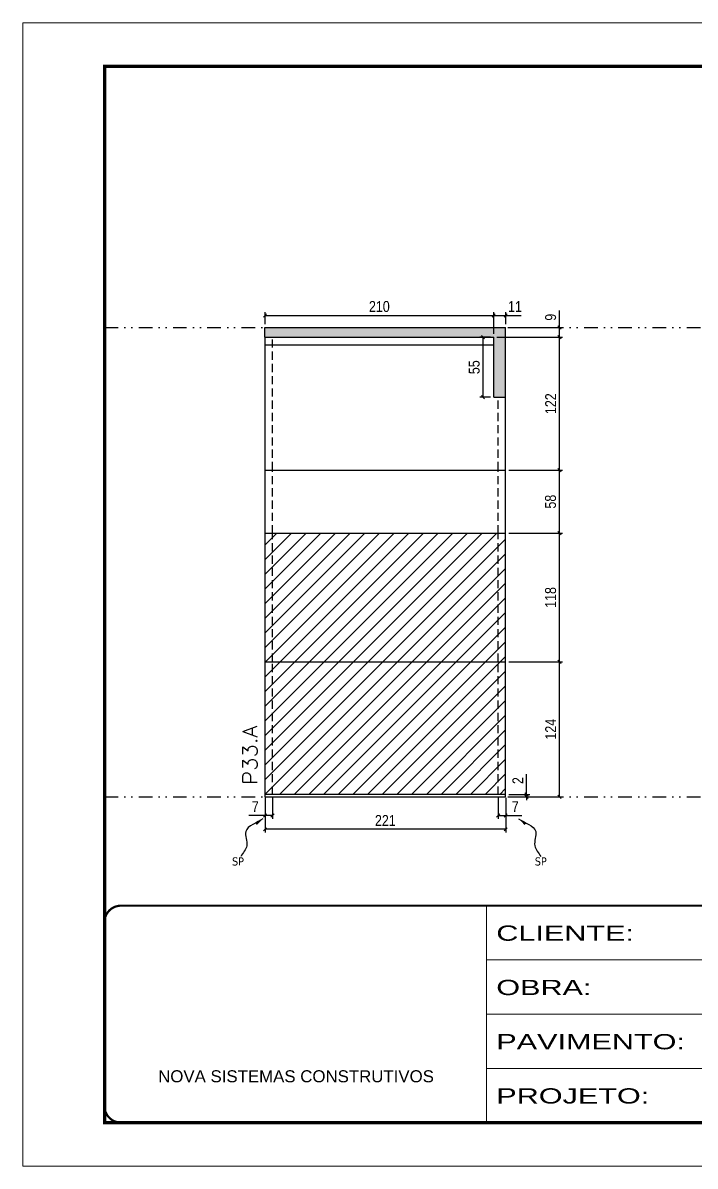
# Model space of a CAD drawing. Extents: x 14400 to 27878, y -21631 to 6985.
# Drawn here: x 19168 to 19786, y -4402 to -3352 of the extents above; entities that cross this region are included whole.
import ezdxf

# ---------------------------------------------------------------- set-up
doc = ezdxf.new("R2010")
doc.units = 0
for name, pattern in [('CONTINUO', [0]), ('DASHED', [0.75, 0.5, -0.25]), ('DIVIDE2', [0.625, 0.25, -0.125, 0, -0.125, 0, -0.125]), ('HIDDEN', [0.375, 0.25, -0.125])]:
    doc.linetypes.add(name, pattern=pattern)
for name, color, linetype in [('COTA', 241, 'Continuous'), ('Nível', 160, 'Continuous'), ('Painéis', 200, 'Continuous'), ('SARR_2.2x7', 40, 'Continuous'), ('Sarrafo de Pressão', 42, 'HIDDEN'), ('texto', 7, 'Continuous')]:
    doc.layers.add(name, color=color, linetype=linetype)
for name, color, linetype, lineweight in [('Folhas', 255, 'Continuous', 9), ('Hachura', 251, 'Continuous', 9), ('SARRAFO DE PRESSAO', 251, 'DASHED', 9), ('Texto Seção', 7, 'Continuous', 15)]:
    doc.layers.add(name, color=color, linetype=linetype, lineweight=lineweight)
doc.styles.add('ARIAL', font='arial.ttf')
doc.styles.add('COTA TECNICA', font='techl___.ttf', dxfattribs={"height": 10})
doc.styles.add('COTA TECNICA-50', font='techl___.ttf', dxfattribs={"height": 10})
doc.styles.add('REGUA-120', font='ROMANS.shx', dxfattribs={"height": 15})
doc.styles.get("Standard").update_dxf_attribs({"font": 'arial.ttf'})
doc.styles.add('Tecnologia', font='')
doc.styles.get('Tecnologia').set_extended_font_data('Forgotten Futurist')
doc.dimstyles.new('COTA PAINEL-50', dxfattribs={"dimtxt": 10, "dimasz": 3, "dimexe": 3, "dimexo": 3, "dimgap": 3, "dimtad": 1, "dimdec": 1, "dimzin": 12, "dimdsep": 46, "dimtxsty": 'COTA TECNICA-50', "dimblk1": 'OBLIQUE', "dimblk2": 'OBLIQUE', "dimsah": 1, "dimcen": 0.9, "dimclrd": 4, "dimclre": 4, "dimclrt": 240, "dimadec": 1, "dimazin": 3, "dimtfac": 1, "dimtdec": 1, "dimtmove": 0, "dimatfit": 3, "dimfxl": 1, "dimtolj": 1, "dimtzin": 12, "dimarcsym": 0})
doc.dimstyles.new('PAINEL', dxfattribs={"dimtxt": 10, "dimasz": 3, "dimexe": 3, "dimexo": 3, "dimgap": 3, "dimtad": 1, "dimdec": 1, "dimzin": 12, "dimdsep": 46, "dimtxsty": 'COTA TECNICA', "dimblk1": 'OBLIQUE', "dimblk2": 'OBLIQUE', "dimsah": 1, "dimcen": 0.9, "dimclrd": 4, "dimclre": 4, "dimclrt": 240, "dimadec": 1, "dimazin": 3, "dimtfac": 1, "dimtdec": 1, "dimtmove": 0, "dimatfit": 3, "dimfxl": 1, "dimtolj": 1, "dimtzin": 12, "dimarcsym": 0})
doc.dimstyles.get("Standard").update_dxf_attribs({"dimtxt": 0.18, "dimasz": 0.18, "dimexe": 0.18, "dimexo": 0.0625, "dimgap": 0.09, "dimtad": 0, "dimtih": 1, "dimtoh": 1, "dimdec": 4, "dimzin": 0, "dimdsep": 46, "dimtxsty": 'Standard', "dimcen": 0.09, "dimadec": 0, "dimazin": 0, "dimtfac": 1, "dimtdec": 4, "dimtofl": 0, "dimtmove": 0, "dimatfit": 3, "dimfxl": 1, "dimtolj": 1, "dimtzin": 0, "dimarcsym": 0})

# ---------------------------------------------------------------- blocks, each defined once
blk = doc.blocks.new('9999999999')
at = {"color": 30, "linetype": 'CONTINUO'}
for p, q in [((98564.6, 34230.2), (98564.6, 34429.4)), ((98564.6, 34379.6), (99584, 34379.6)), ((98564.6, 34329.8), (99488, 34329.8)), ((98564.6, 34280), (99488, 34280))]:
    blk.add_line(p, q, dxfattribs=at)
at = {"color": 30, "linetype": 'CONTINUO', "const_width": 2}
blk.add_lwpolyline([(99584, 34230.2), (99584, 34414.4, 0.414214), (99569, 34429.4), (98229, 34429.4, 0.414214), (98214, 34414.4), (98214, 34245.2, 0.414214), (98229, 34230.2), (99584, 34230.2)], format="xyb", dxfattribs=at)
at = {"layer": 'Folhas'}
blk.add_lwpolyline([(98139, 34190.2), (99624, 34190.2), (99624, 35240.2), (98139, 35240.2)], close=True, dxfattribs=at)
at = {"layer": 'Folhas', "color": 30, "const_width": 3}
blk.add_lwpolyline([(98214, 34230.2), (99584, 34230.2), (99584, 35200.2), (98214, 35200.2)], close=True, dxfattribs=at)
at = {"color": 7, "linetype": 'Continuous', "ltscale": 5, "style": 'ARIAL'}
blk.add_text('NOVA SISTEMAS CONSTRUTIVOS', height=11.059, dxfattribs=at).set_placement((98263.2, 34267.2))
at = {"layer": 'Folhas', "color": 7, "style": 'Tecnologia', "width": 1.5}
for s, p in [('CLIENTE:', (98573.7, 34397.2)), ('OBRA:', (98573.7, 34347.3)), ('PAVIMENTO:', (98573.7, 34297.5)), ('PROJETO:', (98573.7, 34247.7))]:
    blk.add_text(s, height=14, dxfattribs=at).set_placement(p)
blk = doc.blocks.new('_Oblique')
at = {"color": 0, "linetype": 'ByBlock', "lineweight": -2}
blk.add_line((-0.5, -0.5), (0.5, 0.5), dxfattribs=at)
blk = doc.blocks.new('*D1481')
at = {"layer": 'COTA', "color": 4, "lineweight": -2, "transparency": 16777216}
for p, q in [((19390.8, -4064.2), (19390.8, -4096.1)), ((19611.8, -4064.2), (19611.8, -4096.1)), ((19611.8, -4093.1), (19390.8, -4093.1))]:
    blk.add_line(p, q, dxfattribs=at)
at = {"layer": 'Defpoints', "color": 0, "transparency": 16777216}
for p in [(19390.8, -4061.2), (19611.8, -4061.2), (19390.8, -4093.1)]:
    blk.add_point(p, dxfattribs=at)
at = {"layer": 'COTA', "color": 4, "lineweight": -2, "transparency": 16777216, "xscale": 3, "yscale": 3, "zscale": 3, "rotation": 180}
blk.add_blockref('_Oblique', (19390.8, -4093.1), dxfattribs=at)
at = {"layer": 'COTA', "color": 4, "lineweight": -2, "transparency": 16777216, "xscale": 3, "yscale": 3, "zscale": 3}
blk.add_blockref('_Oblique', (19611.8, -4093.1), dxfattribs=at)
at = {"layer": 'COTA', "color": 240, "transparency": 16777216, "insert": (19501.3, -4085), "char_height": 10, "attachment_point": 5, "style": 'COTA TECNICA'}
blk.add_mtext('\\A1;221', dxfattribs=at)
blk = doc.blocks.new('*D1482')
at = {"layer": 'COTA', "color": 4, "lineweight": -2, "transparency": 16777216}
for p, q in [((19604.8, -4064.2), (19604.8, -4083.4)), ((19611.8, -4066.2), (19611.8, -4083.4)), ((19604.8, -4080.4), (19611.8, -4080.4)), ((19611.8, -4080.4), (19626.5, -4080.4))]:
    blk.add_line(p, q, dxfattribs=at)
at = {"layer": 'Defpoints', "color": 0, "transparency": 16777216}
for p in [(19604.8, -4061.2), (19611.8, -4063.2), (19611.8, -4080.4)]:
    blk.add_point(p, dxfattribs=at)
at = {"layer": 'COTA', "color": 4, "lineweight": -2, "transparency": 16777216, "xscale": 3, "yscale": 3, "zscale": 3, "rotation": 180}
blk.add_blockref('_Oblique', (19604.8, -4080.4), dxfattribs=at)
at = {"layer": 'COTA', "color": 4, "lineweight": -2, "transparency": 16777216, "xscale": 3, "yscale": 3, "zscale": 3}
blk.add_blockref('_Oblique', (19611.8, -4080.4), dxfattribs=at)
at = {"layer": 'COTA', "color": 240, "transparency": 16777216, "insert": (19620.6, -4072.3), "char_height": 10, "attachment_point": 5, "style": 'COTA TECNICA-50'}
blk.add_mtext('\\A1;7', dxfattribs=at)
blk = doc.blocks.new('*D1483')
at = {"layer": 'COTA', "color": 4, "lineweight": -2, "transparency": 16777216}
for p, q in [((19390.8, -4066.2), (19390.8, -4083.4)), ((19397.8, -4064.2), (19397.8, -4083.4)), ((19390.8, -4080.4), (19376, -4080.4)), ((19397.8, -4080.4), (19390.8, -4080.4))]:
    blk.add_line(p, q, dxfattribs=at)
at = {"layer": 'Defpoints', "color": 0, "transparency": 16777216}
for p in [(19390.8, -4063.2), (19397.8, -4061.2), (19390.8, -4080.4)]:
    blk.add_point(p, dxfattribs=at)
at = {"layer": 'COTA', "color": 4, "lineweight": -2, "transparency": 16777216, "xscale": 3, "yscale": 3, "zscale": 3, "rotation": 180}
blk.add_blockref('_Oblique', (19390.8, -4080.4), dxfattribs=at)
at = {"layer": 'COTA', "color": 4, "lineweight": -2, "transparency": 16777216, "xscale": 3, "yscale": 3, "zscale": 3}
blk.add_blockref('_Oblique', (19397.8, -4080.4), dxfattribs=at)
at = {"layer": 'COTA', "color": 240, "transparency": 16777216, "insert": (19381.9, -4072.3), "char_height": 10, "attachment_point": 5, "style": 'COTA TECNICA-50'}
blk.add_mtext('\\A1;7', dxfattribs=at)
blk = doc.blocks.new('*D1484')
at = {"layer": 'COTA', "color": 4, "lineweight": -2, "transparency": 16777216}
for p, q in [((19631, -4061.2), (19631, -4042.4)), ((19614.8, -4061.2), (19634, -4061.2)), ((19614.8, -4063.2), (19634, -4063.2)), ((19631, -4063.2), (19631, -4061.2)), ((19631, -4063.2), (19631, -4066.2))]:
    blk.add_line(p, q, dxfattribs=at)
at = {"layer": 'Defpoints', "color": 0, "transparency": 16777216}
for p in [(19611.8, -4061.2), (19611.8, -4063.2), (19631, -4063.2)]:
    blk.add_point(p, dxfattribs=at)
at = {"layer": 'COTA', "color": 4, "lineweight": -2, "transparency": 16777216, "xscale": 3, "yscale": 3, "zscale": 3}
for p, rotation in [((19631, -4061.2), 270), ((19631, -4063.2), 90)]:
    blk.add_blockref('_Oblique', p, dxfattribs=dict(at, rotation=rotation))
at = {"layer": 'COTA', "color": 240, "transparency": 16777216, "insert": (19623, -4048.4), "char_height": 10, "attachment_point": 5, "rotation": 90, "style": 'COTA TECNICA-50'}
blk.add_mtext('\\A1;2', dxfattribs=at)
blk = doc.blocks.new('*D1498')
at = {"layer": 'COTA', "color": 4, "linetype": 'ByBlock', "lineweight": -2, "transparency": 16777216}
for p, q in [((19614.8, -3939.2), (19664.1, -3939.2)), ((19661.1, -4063.2), (19661.1, -3939.2)), ((19614.8, -4063.2), (19664.1, -4063.2))]:
    blk.add_line(p, q, dxfattribs=at)
at = {"layer": 'Defpoints', "color": 0, "linetype": 'ByBlock', "transparency": 16777216}
for p in [(19611.8, -3939.2), (19661.1, -3939.2), (19611.8, -4063.2)]:
    blk.add_point(p, dxfattribs=at)
at = {"layer": 'COTA', "color": 4, "linetype": 'ByBlock', "lineweight": -2, "transparency": 16777216, "xscale": 3, "yscale": 3, "zscale": 3}
for p, rotation in [((19661.1, -3939.2), 90), ((19661.1, -4063.2), 270)]:
    blk.add_blockref('_Oblique', p, dxfattribs=dict(at, rotation=rotation))
at = {"layer": 'COTA', "color": 240, "linetype": 'ByBlock', "transparency": 16777216, "insert": (19653.1, -4001.2), "char_height": 10, "attachment_point": 5, "rotation": 90, "style": 'COTA TECNICA'}
blk.add_mtext('\\A1;124', dxfattribs=at)
blk = doc.blocks.new('*D1584')
at = {"layer": 'COTA', "color": 4, "lineweight": -2, "transparency": 16777216}
for p, q in [((19614.8, -3821.2), (19664.1, -3821.2)), ((19661.1, -3939.2), (19661.1, -3821.2)), ((19614.8, -3939.2), (19664.1, -3939.2))]:
    blk.add_line(p, q, dxfattribs=at)
at = {"layer": 'Defpoints', "color": 0, "transparency": 16777216}
for p in [(19611.8, -3821.2), (19661.1, -3821.2), (19611.8, -3939.2)]:
    blk.add_point(p, dxfattribs=at)
at = {"layer": 'COTA', "color": 4, "lineweight": -2, "transparency": 16777216, "xscale": 3, "yscale": 3, "zscale": 3}
for p, rotation in [((19661.1, -3821.2), 90), ((19661.1, -3939.2), 270)]:
    blk.add_blockref('_Oblique', p, dxfattribs=dict(at, rotation=rotation))
at = {"layer": 'COTA', "color": 240, "transparency": 16777216, "insert": (19653.1, -3880.2), "char_height": 10, "attachment_point": 5, "rotation": 90, "style": 'COTA TECNICA'}
blk.add_mtext('\\A1;118', dxfattribs=at)
blk = doc.blocks.new('*D4064')
at = {"layer": 'COTA', "color": 4, "lineweight": -2, "transparency": 16777216}
for p, q in [((19614.8, -3763.2), (19664.1, -3763.2)), ((19661.1, -3821.2), (19661.1, -3763.2)), ((19614.8, -3821.2), (19664.1, -3821.2))]:
    blk.add_line(p, q, dxfattribs=at)
at = {"layer": 'Defpoints', "color": 0, "transparency": 16777216}
for p in [(19611.8, -3763.2), (19661.1, -3763.2), (19611.8, -3821.2)]:
    blk.add_point(p, dxfattribs=at)
at = {"layer": 'COTA', "color": 4, "lineweight": -2, "transparency": 16777216, "xscale": 3, "yscale": 3, "zscale": 3}
for p, rotation in [((19661.1, -3763.2), 90), ((19661.1, -3821.2), 270)]:
    blk.add_blockref('_Oblique', p, dxfattribs=dict(at, rotation=rotation))
at = {"layer": 'COTA', "color": 240, "transparency": 16777216, "insert": (19653, -3792.2), "char_height": 10, "attachment_point": 5, "rotation": 90, "style": 'COTA TECNICA'}
blk.add_mtext('\\A1;58', dxfattribs=at)
blk = doc.blocks.new('*D4065')
at = {"layer": 'COTA', "color": 4, "lineweight": -2, "transparency": 16777216}
for p, q in [((19603.8, -3641.2), (19664.1, -3641.2)), ((19661.1, -3763.2), (19661.1, -3641.2)), ((19614.8, -3763.2), (19664.1, -3763.2))]:
    blk.add_line(p, q, dxfattribs=at)
at = {"layer": 'Defpoints', "color": 0, "transparency": 16777216}
for p in [(19600.8, -3641.2), (19661.1, -3641.2), (19611.8, -3763.2)]:
    blk.add_point(p, dxfattribs=at)
at = {"layer": 'COTA', "color": 4, "lineweight": -2, "transparency": 16777216, "xscale": 3, "yscale": 3, "zscale": 3}
for p, rotation in [((19661.1, -3641.2), 90), ((19661.1, -3763.2), 270)]:
    blk.add_blockref('_Oblique', p, dxfattribs=dict(at, rotation=rotation))
at = {"layer": 'COTA', "color": 240, "transparency": 16777216, "insert": (19653.1, -3702.2), "char_height": 10, "attachment_point": 5, "rotation": 90, "style": 'COTA TECNICA'}
blk.add_mtext('\\A1;122', dxfattribs=at)
blk = doc.blocks.new('*D4066')
at = {"layer": 'COTA', "color": 4, "lineweight": -2, "transparency": 16777216}
for p, q in [((19390.8, -3629.2), (19390.8, -3618.1)), ((19390.8, -3621.1), (19600.8, -3621.1)), ((19600.8, -3638.2), (19600.8, -3618.1))]:
    blk.add_line(p, q, dxfattribs=at)
at = {"layer": 'Defpoints', "color": 0, "transparency": 16777216}
for p in [(19600.8, -3621.1), (19390.8, -3632.2), (19600.8, -3641.2)]:
    blk.add_point(p, dxfattribs=at)
at = {"layer": 'COTA', "color": 4, "lineweight": -2, "transparency": 16777216, "xscale": 3, "yscale": 3, "zscale": 3, "rotation": 180}
blk.add_blockref('_Oblique', (19390.8, -3621.1), dxfattribs=at)
at = {"layer": 'COTA', "color": 4, "lineweight": -2, "transparency": 16777216, "xscale": 3, "yscale": 3, "zscale": 3}
blk.add_blockref('_Oblique', (19600.8, -3621.1), dxfattribs=at)
at = {"layer": 'COTA', "color": 240, "transparency": 16777216, "insert": (19495.8, -3613), "char_height": 10, "attachment_point": 5, "style": 'COTA TECNICA'}
blk.add_mtext('\\A1;210', dxfattribs=at)
blk = doc.blocks.new('*D4067')
at = {"layer": 'COTA', "color": 4, "lineweight": -2, "transparency": 16777216}
for p, q in [((19600.8, -3638.2), (19600.8, -3618.1)), ((19600.8, -3621.1), (19611.8, -3621.1)), ((19611.8, -3629.2), (19611.8, -3618.1)), ((19611.8, -3621.1), (19625.9, -3621.1))]:
    blk.add_line(p, q, dxfattribs=at)
at = {"layer": 'Defpoints', "color": 0, "transparency": 16777216}
for p in [(19611.8, -3621.1), (19611.8, -3632.2), (19600.8, -3641.2)]:
    blk.add_point(p, dxfattribs=at)
at = {"layer": 'COTA', "color": 4, "lineweight": -2, "transparency": 16777216, "xscale": 3, "yscale": 3, "zscale": 3, "rotation": 180}
blk.add_blockref('_Oblique', (19600.8, -3621.1), dxfattribs=at)
at = {"layer": 'COTA', "color": 4, "lineweight": -2, "transparency": 16777216, "xscale": 3, "yscale": 3, "zscale": 3}
blk.add_blockref('_Oblique', (19611.8, -3621.1), dxfattribs=at)
at = {"layer": 'COTA', "color": 240, "transparency": 16777216, "insert": (19620.3, -3613), "char_height": 10, "attachment_point": 5, "style": 'COTA TECNICA'}
blk.add_mtext('\\A1;11', dxfattribs=at)
blk = doc.blocks.new('*D4068')
at = {"layer": 'COTA', "color": 4, "lineweight": -2, "transparency": 16777216}
for p, q in [((19597.8, -3641.2), (19588, -3641.2)), ((19591, -3696.2), (19591, -3641.2)), ((19597.8, -3696.2), (19588, -3696.2))]:
    blk.add_line(p, q, dxfattribs=at)
at = {"layer": 'Defpoints', "color": 0, "transparency": 16777216}
for p in [(19591, -3641.2), (19600.8, -3641.2), (19600.8, -3696.2)]:
    blk.add_point(p, dxfattribs=at)
at = {"layer": 'COTA', "color": 4, "lineweight": -2, "transparency": 16777216, "xscale": 3, "yscale": 3, "zscale": 3}
for p, rotation in [((19591, -3641.2), 90), ((19591, -3696.2), 270)]:
    blk.add_blockref('_Oblique', p, dxfattribs=dict(at, rotation=rotation))
at = {"layer": 'COTA', "color": 240, "transparency": 16777216, "insert": (19582.9, -3668.7), "char_height": 10, "attachment_point": 5, "rotation": 90, "style": 'COTA TECNICA'}
blk.add_mtext('\\A1;55', dxfattribs=at)
blk = doc.blocks.new('*D4069')
at = {"layer": 'COTA', "color": 4, "lineweight": -2, "transparency": 16777216}
for p, q in [((19661.1, -3632.2), (19661.1, -3616.5)), ((19614.8, -3632.2), (19664.1, -3632.2)), ((19661.1, -3641.2), (19661.1, -3632.2)), ((19603.8, -3641.2), (19664.1, -3641.2))]:
    blk.add_line(p, q, dxfattribs=at)
at = {"layer": 'Defpoints', "color": 0, "transparency": 16777216}
for p in [(19611.8, -3632.2), (19661.1, -3632.2), (19600.8, -3641.2)]:
    blk.add_point(p, dxfattribs=at)
at = {"layer": 'COTA', "color": 4, "lineweight": -2, "transparency": 16777216, "xscale": 3, "yscale": 3, "zscale": 3}
for p, rotation in [((19661.1, -3632.2), 90), ((19661.1, -3641.2), 270)]:
    blk.add_blockref('_Oblique', p, dxfattribs=dict(at, rotation=rotation))
at = {"layer": 'COTA', "color": 240, "transparency": 16777216, "insert": (19653.1, -3622.8), "char_height": 10, "attachment_point": 5, "rotation": 90, "style": 'COTA TECNICA'}
blk.add_mtext('\\A1;9', dxfattribs=at)

msp = doc.modelspace()

# ---------------------------------------------------------------- hatches: boundary and pattern name
at = {"layer": 'COTA'}
h = msp.add_hatch(dxfattribs=at)
h.set_pattern_fill('AR-CONC', color=256, scale=0.03)
h.paths.add_polyline_path([(19611.78, -3632.17), (19390.78, -3632.17), (19390.78, -3641.17), (19600.78, -3641.17), (19600.78, -3696.17), (19611.78, -3696.17)])
at = {"layer": 'Hachura', "linetype": 'ByBlock'}
h = msp.add_hatch(dxfattribs=at)
h.set_pattern_fill('ANSI31', color=256, scale=3)
h.paths.add_polyline_path([(19611.78, -3821.17), (19390.78, -3821.17), (19390.78, -3939.17), (19611.78, -3939.17)])
h.paths.add_polyline_path([(19611.78, -3939.17), (19390.78, -3939.17), (19390.78, -4061.17), (19611.78, -4061.17)])
h.paths.add_polyline_path([(20048.42, -3939.17), (19827.42, -3939.17), (19827.42, -4061.17), (20048.42, -4061.17)])
h.paths.add_polyline_path([(20048.42, -3785.17), (19827.42, -3785.17), (19827.42, -3939.17), (20048.42, -3939.17)])
h.paths.add_polyline_path([(20263.25, -3785.17), (20238.25, -3785.17), (20238.25, -4061.17), (20263.25, -4061.17)])
h.paths.add_polyline_path([(20476.76, -3821.17), (20451.76, -3821.17), (20451.76, -4061.17), (20476.76, -4061.17)])

# ---------------------------------------------------------------- linework, layer by layer
at = {"layer": 'COTA'}
for p, q in [((19390.78, -3641.17), (19390.78, -3632.17)), ((19390.78, -3632.17), (19611.78, -3632.17)), ((19611.78, -3696.17), (19611.78, -3632.17))]:
    msp.add_line(p, q, dxfattribs=at)
at = {"layer": 'Nível', "color": 4, "linetype": 'DIVIDE2', "ltscale": 50}
for p, q in [((19243.47, -3632.17), (20613.47, -3632.17)), ((19243.47, -4063.17), (20613.47, -4063.17))]:
    msp.add_line(p, q, dxfattribs=at)
at = {"layer": 'Painéis'}
for p, q in [((19390.78, -3641.17), (19390.78, -4061.17)), ((19390.78, -3641.17), (19600.78, -3641.17)), ((19600.78, -3696.17), (19600.78, -3641.17)), ((19600.78, -3696.17), (19611.78, -3696.17)), ((19611.78, -4061.17), (19611.78, -3696.17)), ((19390.78, -3763.17), (19611.78, -3763.17)), ((19390.78, -3821.17), (19611.78, -3821.17)), ((19390.78, -3939.17), (19611.78, -3939.17))]:
    msp.add_line(p, q, dxfattribs=at)
msp.add_lwpolyline([(19611.78, -4061.17), (19390.78, -4061.17), (19390.78, -4063.17), (19611.78, -4063.17)], close=True, dxfattribs=at)
at = {"layer": 'SARR_2.2x7'}
msp.add_line((19390.78, -3648.17), (19600.78, -3648.17), dxfattribs=at)
at = {"layer": 'Sarrafo de Pressão', "ltscale": 30}
for p, q in [((19397.78, -3763.17), (19397.78, -3641.17)), ((19604.78, -3763.17), (19604.78, -3696.17)), ((19397.78, -3821.17), (19397.78, -3763.17)), ((19604.78, -3821.17), (19604.78, -3763.17)), ((19397.78, -3939.17), (19397.78, -3821.17)), ((19604.78, -3939.17), (19604.78, -3821.17)), ((19397.78, -4061.17), (19397.78, -3939.17)), ((19604.78, -4061.17), (19604.78, -3939.17))]:
    msp.add_line(p, q, dxfattribs=at)

# ---------------------------------------------------------------- block references
at = {"layer": 'SARRAFO DE PRESSAO', "color": 6, "linetype": 'ByBlock'}
msp.add_blockref('9999999999', (-78970.51, -38592.65), dxfattribs=at)

# ---------------------------------------------------------------- texts
at = {"layer": 'texto', "color": 0, "char_height": 7.5, "attachment_point": 5}
for insert in [(19366, -4122.66), (19644.03, -4122.66)]:
    msp.add_mtext('{\\fTahoma|b0|i0|c0|p34;\\C4;SP}', dxfattribs=dict(at, insert=insert))
at = {"layer": 'Texto Seção', "style": 'REGUA-120', "width": 1.1}
msp.add_text('P33.A', height=13, rotation=90, dxfattribs=at).set_placement((19383.53, -4052.4))

# ---------------------------------------------------------------- dimensions: what is measured, and where the dimension line sits
at = {"layer": 'COTA'}
for base, p1, p2, dimstyle, picture, middle in [((19600.78, -3621.06), (19390.78, -3632.17), (19600.78, -3641.17), 'PAINEL', '*D4066', (19495.78, -3612.96)), ((19611.78, -3621.06), (19600.78, -3641.17), (19611.78, -3632.17), 'PAINEL', '*D4067', (19620.32, -3613)), ((19611.78, -4080.41), (19604.78, -4061.17), (19611.78, -4063.17), 'COTA PAINEL-50', '*D1482', (19620.64, -4072.33))]:
    dim = msp.add_linear_dim(base=base, p1=p1, p2=p2, dimstyle=dimstyle, dxfattribs=at)
    dim.commit()
    dim.dimension.update_dxf_attribs({"geometry": picture, "text_midpoint": middle})
for base, p1, p2, angle, dimstyle, picture, middle in [((19661.15, -3632.17), (19600.78, -3641.17), (19611.78, -3632.17), 90, 'PAINEL', '*D4069', (19653.06, -3622.83)), ((19590.98, -3641.17), (19600.78, -3696.17), (19600.78, -3641.17), 90, 'PAINEL', '*D4068', (19582.87, -3668.67)), ((19661.15, -3763.17), (19611.78, -3821.17), (19611.78, -3763.17), 90, 'PAINEL', '*D4064', (19653.01, -3792.17)), ((19661.15, -3821.17), (19611.78, -3939.17), (19611.78, -3821.17), 90, 'PAINEL', '*D1584', (19653.05, -3880.17)), ((19390.78, -4080.41), (19397.78, -4061.17), (19390.78, -4063.17), 180, 'COTA PAINEL-50', '*D1483', (19381.91, -4072.33))]:
    dim = msp.add_linear_dim(base=base, p1=p1, p2=p2, angle=angle, dimstyle=dimstyle, dxfattribs=at)
    dim.commit()
    dim.dimension.update_dxf_attribs({"geometry": picture, "text_midpoint": middle})
for base, p1, p2, angle, override, picture, middle in [((19661.15, -3641.17), (19611.78, -3763.17), (19600.78, -3641.17), 90, {"dimtmove": 1}, '*D4065', (19653.09, -3702.17)), ((19390.78, -4093.06), (19611.78, -4061.17), (19390.78, -4061.17), 180, {"dimarcsym": 2}, '*D1481', (19501.28, -4085))]:
    dim = msp.add_linear_dim(base=base, p1=p1, p2=p2, angle=angle, dimstyle='PAINEL', override=override, dxfattribs=at)
    dim.commit()
    dim.dimension.update_dxf_attribs({"geometry": picture, "text_midpoint": middle})
at = {"layer": 'COTA', "linetype": 'ByBlock'}
dim = msp.add_aligned_dim(p1=(19611.78, -4063.17), p2=(19611.78, -3939.17), distance=-49.37, dimstyle='PAINEL', dxfattribs=at)
dim.commit()
dim.dimension.update_dxf_attribs({"geometry": '*D1498', "text_midpoint": (19653.07, -4001.17)})
at = {"layer": 'COTA'}
dim = msp.add_linear_dim(base=(19631.04, -4063.17), p1=(19611.78, -4061.17), p2=(19611.78, -4063.17), angle=90, dimstyle='COTA PAINEL-50', dxfattribs=at)
dim.commit()
dim.dimension.update_dxf_attribs({"geometry": '*D1484', "text_midpoint": (19631.04, -4048.42), "dimtype": 160})

# ---------------------------------------------------------------- leaders
at = {"layer": 'COTA', "path_type": 1}
for points in [[(19388.95, -4083.35), (19373.16, -4095.18), (19374.09, -4108.19), (19368.54, -4117.97)], [(19623.61, -4083.35), (19639.39, -4095.18), (19638.47, -4108.19), (19644.02, -4117.97)]]:
    msp.add_leader(points, dimstyle='Standard', override={"dimasz": 8}, dxfattribs=at)

doc.saveas('drawing.dxf')
